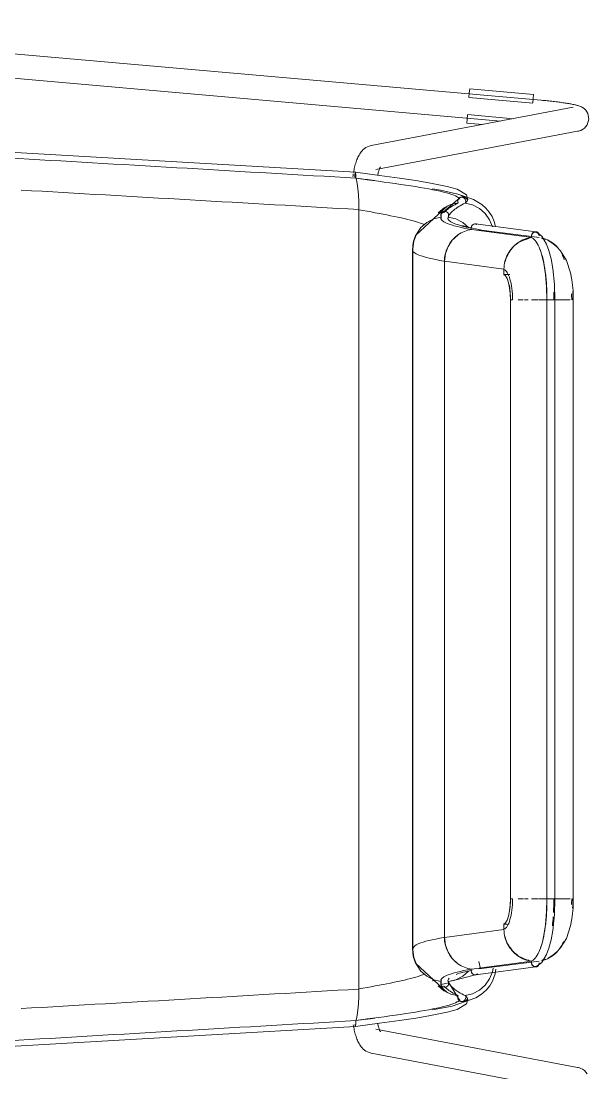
# Model space of a CAD drawing. Header units: millimetres. Extents: x 155927 to 326028, y -36033 to 97293.
# Drawn here: x 228621 to 228901, y 18168 to 18686 of the extents above; entities that cross this region are included whole.
import ezdxf

# ---------------------------------------------------------------- set-up
doc = ezdxf.new("R2010")
doc.units = ezdxf.units.MM
doc.header["$MEASUREMENT"] = 0
doc.layers.add('I-FURN', color=8, linetype='CONTINUOUS', lineweight=9)

msp = doc.modelspace()

# ---------------------------------------------------------------- linework, layer by layer
at = {"layer": 'I-FURN'}
for p, q in [((228876.87, 18646.9), (228433.55, 18685.85)), ((228432.5, 18673.9), (228857, 18636.6)), ((228841.49, 18648.37), (228841.67, 18650.43)), ((228841.67, 18650.43), (228841.85, 18652.48)), ((228841.85, 18652.48), (228873.26, 18649.72)), ((228873.26, 18649.72), (228873.08, 18647.67)), ((228841.48, 18648.25), (228872.89, 18645.49)), ((228873.08, 18647.67), (228872.9, 18645.61)), ((228877.03, 18646.89), (228876.87, 18646.9)), ((228877.78, 18646.82), (228877.03, 18646.89)), ((228878.53, 18646.75), (228877.78, 18646.82)), ((228879.28, 18646.68), (228878.53, 18646.75)), ((228880.02, 18646.6), (228879.28, 18646.68)), ((228880.76, 18646.53), (228880.02, 18646.6)), ((228881.5, 18646.45), (228880.76, 18646.53)), ((228882.22, 18646.37), (228881.5, 18646.45)), ((228882.94, 18646.29), (228882.22, 18646.37)), ((228883.65, 18646.21), (228882.94, 18646.29)), ((228884.35, 18646.12), (228883.65, 18646.21)), ((228885.04, 18646.04), (228884.35, 18646.12)), ((228885.71, 18645.95), (228885.04, 18646.04)), ((228886.37, 18645.86), (228885.71, 18645.95)), ((228887.02, 18645.77), (228886.37, 18645.86)), ((228887.66, 18645.68), (228887.02, 18645.77)), ((228888.28, 18645.59), (228887.66, 18645.68)), ((228888.88, 18645.5), (228888.28, 18645.59)), ((228889.47, 18645.41), (228888.88, 18645.5)), ((228890.03, 18645.32), (228889.47, 18645.41)), ((228890.59, 18645.22), (228890.03, 18645.32)), ((228891.12, 18645.13), (228890.59, 18645.22)), ((228891.63, 18645.04), (228891.12, 18645.13)), ((228892.13, 18644.94), (228891.63, 18645.04)), ((228892.61, 18644.85), (228892.13, 18644.94)), ((228893.07, 18644.75), (228892.61, 18644.85)), ((228893.51, 18644.65), (228893.07, 18644.75)), ((228893.94, 18644.55), (228893.51, 18644.65)), ((228894.35, 18644.45), (228893.94, 18644.55)), ((228894.75, 18644.34), (228894.35, 18644.45)), ((228895.15, 18644.22), (228894.75, 18644.34)), ((228895.54, 18644.1), (228895.15, 18644.22)), ((228895.95, 18643.96), (228895.54, 18644.1)), ((228896.38, 18643.79), (228895.95, 18643.96)), ((228896.85, 18643.57), (228896.38, 18643.79)), ((228897.41, 18643.27), (228896.85, 18643.57)), ((228892.72, 18643.42), (228793.43, 18624.61)), ((228840.55, 18637.61), (228840.73, 18639.67)), ((228863.34, 18637.81), (228840.74, 18639.8)), ((228898.11, 18642.79), (228897.41, 18643.27)), ((228899.02, 18641.93), (228898.11, 18642.79)), ((228900.06, 18640.28), (228899.02, 18641.93)), ((228900.55, 18637.52), (228900.06, 18640.28)), ((228840.37, 18635.57), (228840.55, 18637.61)), ((228840.37, 18635.57), (228848.26, 18634.87)), ((228899.71, 18634.77), (228898.39, 18633.19)), ((228899.71, 18634.77), (228900.55, 18637.52)), ((228785.58, 18611.42), (228453.67, 18630.71)), ((228795.66, 18612.82), (228894.95, 18631.63)), ((228895.37, 18631.72), (228894.95, 18631.63)), ((228895.89, 18631.86), (228895.37, 18631.72)), ((228896.51, 18632.07), (228895.89, 18631.86)), ((228897.31, 18632.45), (228896.51, 18632.07)), ((228898.39, 18633.19), (228897.31, 18632.45)), ((228790.07, 18623.07), (228789.47, 18622.56)), ((228790.76, 18623.55), (228790.07, 18623.07)), ((228791.55, 18623.99), (228790.76, 18623.55)), ((228792.44, 18624.35), (228791.55, 18623.99)), ((228793.43, 18624.61), (228792.44, 18624.35)), ((228786.37, 18617.68), (228786.15, 18617.1)), ((228786.6, 18618.25), (228786.37, 18617.68)), ((228786.85, 18618.81), (228786.6, 18618.25)), ((228787.13, 18619.36), (228786.85, 18618.81)), ((228787.42, 18619.9), (228787.13, 18619.36)), ((228787.74, 18620.44), (228787.42, 18619.9)), ((228788.1, 18620.97), (228787.74, 18620.44)), ((228788.5, 18621.51), (228788.1, 18620.97)), ((228788.95, 18622.03), (228788.5, 18621.51)), ((228789.47, 18622.56), (228788.95, 18622.03)), ((228784.93, 18612.69), (228784.8, 18612.01)), ((228785.08, 18613.36), (228784.93, 18612.69)), ((228785.23, 18614.01), (228785.08, 18613.36)), ((228785.39, 18614.65), (228785.23, 18614.01)), ((228785.56, 18615.28), (228785.39, 18614.65)), ((228785.75, 18615.9), (228785.56, 18615.28)), ((228785.94, 18616.51), (228785.75, 18615.9)), ((228786.15, 18617.1), (228785.94, 18616.51)), ((228797.32, 18612.7), (228797.21, 18612.37)), ((228797.43, 18613.01), (228797.32, 18612.7)), ((228797.53, 18613.28), (228797.43, 18613.01)), ((228797.63, 18613.51), (228797.53, 18613.28)), ((228797.71, 18613.7), (228797.63, 18613.51)), ((228797.79, 18613.85), (228797.71, 18613.7)), ((228797.83, 18613.94), (228797.79, 18613.85)), ((228797.88, 18614.01), (228797.83, 18613.94)), ((228797.89, 18614.04), (228797.88, 18614.01)), ((228784.45, 18609.89), (228784.35, 18609.17)), ((228784.56, 18610.61), (228784.45, 18609.89)), ((228784.8, 18612.01), (228784.67, 18611.31)), ((228785.38, 18610.05), (228785.37, 18609.56)), ((228785.37, 18609.56), (228785.38, 18610.05)), ((228785.37, 18609.56), (228785.37, 18609.06)), ((228785.37, 18609.06), (228785.37, 18609.56)), ((228785.4, 18610.5), (228785.38, 18610.05)), ((228785.38, 18610.05), (228785.4, 18610.5)), ((228785.44, 18610.88), (228785.4, 18610.5)), ((228785.4, 18610.5), (228785.43, 18610.88)), ((228785.43, 18610.88), (228785.48, 18611.17)), ((228785.48, 18611.17), (228785.44, 18610.88)), ((228785.48, 18611.17), (228785.53, 18611.36)), ((228785.53, 18611.35), (228785.48, 18611.17)), ((228785.53, 18611.36), (228785.58, 18611.42)), ((228785.58, 18611.41), (228785.53, 18611.35)), ((228785.58, 18611.42), (228785.64, 18611.35)), ((228785.58, 18611.41), (228797.44, 18609.86)), ((228785.64, 18611.34), (228785.58, 18611.41)), ((228785.64, 18611.35), (228785.69, 18611.15)), ((228785.69, 18611.15), (228785.64, 18611.34)), ((228785.73, 18610.85), (228785.69, 18611.15)), ((228785.69, 18611.15), (228785.73, 18610.86)), ((228785.73, 18610.86), (228785.76, 18610.47)), ((228785.76, 18610.47), (228785.73, 18610.85)), ((228785.78, 18610.01), (228785.76, 18610.47)), ((228785.76, 18610.47), (228785.79, 18610.01)), ((228785.77, 18608.55), (228785.79, 18609.02)), ((228785.79, 18609.02), (228785.77, 18608.55)), ((228785.77, 18608.55), (228786.17, 18607.65)), ((228786.17, 18607.65), (228785.77, 18608.55)), ((228785.79, 18609.52), (228785.78, 18610.01)), ((228785.79, 18610.01), (228785.79, 18609.52)), ((228785.79, 18609.02), (228785.79, 18609.52)), ((228785.79, 18609.52), (228785.79, 18609.02)), ((228786.17, 18607.65), (228786.54, 18605.91)), ((228786.54, 18605.9), (228786.17, 18607.65)), ((228796.69, 18610.27), (228796.59, 18609.78)), ((228796.79, 18610.74), (228796.69, 18610.27)), ((228796.89, 18611.19), (228796.79, 18610.74)), ((228797, 18611.61), (228796.89, 18611.19)), ((228797.11, 18612), (228797, 18611.61)), ((228797.21, 18612.37), (228797.11, 18612)), ((228797.44, 18609.86), (228807.37, 18608.51)), ((228807.37, 18608.51), (228815.39, 18607.32)), ((228815.39, 18607.32), (228821.7, 18606.29)), ((228786.54, 18605.9), (228786.85, 18603.44)), ((228786.85, 18603.41), (228786.54, 18605.9)), ((228786.85, 18603.41), (228787.09, 18600.35)), ((228787.09, 18600.3), (228786.85, 18603.41)), ((228821.7, 18606.29), (228830.72, 18604.49)), ((228827.56, 18602.57), (228823.5, 18603.31)), ((228836.08, 18600.68), (228827.56, 18602.57)), ((228830.72, 18604.49), (228835.72, 18603.08)), ((228835.72, 18603.08), (228840.36, 18600.31)), ((228787.09, 18600.31), (228787.24, 18596.83)), ((228787.24, 18596.77), (228787.09, 18600.3)), ((228837.11, 18598.98), (228827.69, 18590.86)), ((228836, 18597.33), (228836.09, 18597.82)), ((228836.09, 18597.82), (228836, 18597.33)), ((228836.03, 18596.83), (228836, 18597.33)), ((228836, 18597.33), (228836.03, 18596.83)), ((228843.71, 18598.01), (228836.08, 18600.68)), ((228836.09, 18597.82), (228836.3, 18598.27)), ((228836.3, 18598.27), (228836.09, 18597.82)), ((228836.3, 18598.27), (228836.62, 18598.65)), ((228836.62, 18598.65), (228836.3, 18598.27)), ((228837.02, 18598.94), (228836.62, 18598.65)), ((228836.62, 18598.65), (228837.02, 18598.93)), ((228836.84, 18598.83), (228837.05, 18598.95)), ((228837.02, 18598.93), (228837.48, 18599.12)), ((228837.48, 18599.12), (228837.02, 18598.94)), ((228837.48, 18599.12), (228837.97, 18599.18)), ((228837.97, 18599.18), (228837.48, 18599.12)), ((228837.97, 18599.18), (228838.45, 18599.1)), ((228838.45, 18599.11), (228837.97, 18599.18)), ((228838.9, 18598.91), (228838.45, 18599.11)), ((228838.45, 18599.1), (228838.9, 18598.91)), ((228838.9, 18598.91), (228839.3, 18598.61)), ((228839.3, 18598.61), (228838.9, 18598.91)), ((228839.3, 18598.61), (228839.6, 18598.22)), ((228839.61, 18598.22), (228839.3, 18598.61)), ((228839.6, 18598.22), (228839.8, 18597.76)), ((228839.8, 18597.77), (228839.61, 18598.22)), ((228839.88, 18597.27), (228839.8, 18597.77)), ((228839.8, 18597.76), (228839.87, 18597.27)), ((228839.87, 18597.27), (228839.83, 18596.77)), ((228839.83, 18596.77), (228839.88, 18597.27)), ((228840.36, 18600.31), (228840.89, 18598.12)), ((228840.89, 18598.12), (228840.59, 18597.21)), ((228847.82, 18595.51), (228843.71, 18598.01)), ((228787.24, 18596.77), (228787.3, 18593.08)), ((228787.3, 18593), (228787.24, 18596.77)), ((228787.3, 18209.6), (228787.3, 18593)), ((228787.3, 18593), (228787.3, 18209.6)), ((228830.92, 18594.87), (228815.22, 18580.27)), ((228829.24, 18593.93), (228826.41, 18591.53)), ((228826.41, 18591.53), (228829.25, 18593.92)), ((228828.19, 18591.63), (228828.59, 18591.93)), ((228828.59, 18591.93), (228828.19, 18591.64)), ((228828.59, 18591.93), (228829.06, 18592.12)), ((228829.06, 18592.12), (228828.59, 18591.93)), ((228829.55, 18592.19), (228829.06, 18592.12)), ((228829.06, 18592.12), (228829.55, 18592.18)), ((228832.57, 18595.57), (228829.24, 18593.93)), ((228829.25, 18593.92), (228832.57, 18595.56)), ((228830.04, 18592.12), (228829.55, 18592.19)), ((228829.55, 18592.18), (228830.04, 18592.12)), ((228830.04, 18592.12), (228830.5, 18591.93)), ((228830.5, 18591.93), (228830.04, 18592.12)), ((228830.5, 18591.93), (228830.9, 18591.63)), ((228830.9, 18591.64), (228830.5, 18591.93)), ((228832.57, 18595.56), (228836.18, 18596.35)), ((228836.18, 18596.35), (228832.57, 18595.57)), ((228836.18, 18596.35), (228836.03, 18596.83)), ((228836.03, 18596.83), (228836.18, 18596.35)), ((228839.83, 18596.77), (228839.67, 18596.3)), ((228839.67, 18596.3), (228839.83, 18596.77)), ((228843.3, 18595.4), (228839.67, 18596.3)), ((228846.62, 18593.66), (228843.3, 18595.4)), ((228849.45, 18591.18), (228846.62, 18593.66)), ((228849.79, 18593.77), (228847.82, 18595.51)), ((228851.47, 18591.79), (228849.79, 18593.77)), ((228852.85, 18589.6), (228851.47, 18591.79)), ((228820.68, 18586.7), (228817.81, 18584.19)), ((228817.82, 18584.19), (228820.69, 18586.69)), ((228824.08, 18588.45), (228820.68, 18586.7)), ((228820.69, 18586.69), (228824.08, 18588.45)), ((228827.79, 18589.34), (228824.08, 18588.45)), ((228827.59, 18590.31), (228827.68, 18590.8)), ((228827.67, 18590.8), (228827.59, 18590.31)), ((228827.63, 18589.81), (228827.59, 18590.31)), ((228827.59, 18590.31), (228827.63, 18589.82)), ((228827.63, 18589.82), (228827.79, 18589.34)), ((228827.8, 18589.34), (228827.63, 18589.81)), ((228827.88, 18591.26), (228827.67, 18590.8)), ((228827.68, 18590.8), (228827.88, 18591.25)), ((228827.82, 18591.16), (228827.78, 18588.28)), ((228828.19, 18591.64), (228827.88, 18591.26)), ((228827.88, 18591.25), (228828.19, 18591.63)), ((228831.22, 18591.26), (228830.9, 18591.64)), ((228830.9, 18591.63), (228831.21, 18591.25)), ((228831.21, 18591.25), (228831.42, 18590.8)), ((228831.42, 18590.8), (228831.22, 18591.26)), ((228831.3, 18589.34), (228831.46, 18589.82)), ((228831.46, 18589.81), (228831.3, 18589.34)), ((228835.01, 18588.45), (228831.3, 18589.34)), ((228831.58, 18590.02), (228831.4, 18589.59)), ((228831.42, 18590.8), (228831.5, 18590.31)), ((228831.5, 18590.31), (228831.42, 18590.8)), ((228831.5, 18590.31), (228831.46, 18589.81)), ((228831.46, 18589.82), (228831.5, 18590.31)), ((228838.41, 18586.7), (228835.01, 18588.45)), ((228841.28, 18584.19), (228838.41, 18586.7)), ((228851.62, 18588.09), (228849.45, 18591.18)), ((228853.02, 18584.58), (228851.62, 18588.09)), ((228853.87, 18587.23), (228852.85, 18589.6)), ((228854.53, 18584.72), (228853.87, 18587.23)), ((228817.81, 18584.19), (228815.64, 18581.05)), ((228815.65, 18581.05), (228817.82, 18584.19)), ((228838.38, 18585.19), (228840.81, 18584.44)), ((228840.81, 18584.44), (228847.11, 18583.06)), ((228842.66, 18584.66), (228842.58, 18584.17)), ((228842.58, 18584.17), (228842.62, 18583.67)), ((228842.86, 18585.11), (228842.66, 18584.66)), ((228842.78, 18583.2), (228872.48, 18579.36)), ((228843.16, 18585.5), (228842.86, 18585.11)), ((228843.54, 18585.79), (228843.16, 18585.5)), ((228843.98, 18585.98), (228843.54, 18585.79)), ((228844.45, 18586.05), (228843.98, 18585.98)), ((228844.92, 18585.98), (228844.45, 18586.05)), ((228844.68, 18586.03), (228874.46, 18582.18)), ((228845.36, 18585.79), (228844.92, 18585.98)), ((228846.32, 18583.18), (228876.02, 18579.34)), ((228874.96, 18581.82), (228877.34, 18579.93)), ((228814.09, 18576.9), (228813.65, 18573.15)), ((228813.8, 18573.69), (228814.28, 18577.48)), ((228814.27, 18577.48), (228813.8, 18573.69)), ((228815.82, 18581.37), (228814.09, 18576.9)), ((228815.64, 18581.05), (228814.27, 18577.48)), ((228814.28, 18577.48), (228815.65, 18581.05)), ((228815.22, 18580.27), (228814.52, 18578.34)), ((228833.27, 18578.09), (228831.19, 18574.97)), ((228836.01, 18580.57), (228833.27, 18578.09)), ((228870.05, 18580.11), (228874.83, 18579.49)), ((228877.34, 18579.93), (228879.64, 18576.1)), ((228880.45, 18577.8), (228882.72, 18576.47)), ((228882.72, 18576.47), (228884.79, 18574.8)), ((228813.65, 18573.16), (228813.65, 18268.36)), ((228813.8, 18228.91), (228813.8, 18573.69)), ((228813.8, 18573.69), (228813.8, 18228.91)), ((228829.88, 18571.43), (228829.4, 18567.66)), ((228831.19, 18574.97), (228829.88, 18571.43)), ((228876.69, 18572.88), (228876.5, 18573.4)), ((228877.57, 18570.06), (228876.69, 18572.88)), ((228879.64, 18576.1), (228880.84, 18572.93)), ((228880.84, 18572.93), (228881.92, 18568.89)), ((228884.79, 18574.8), (228886.62, 18572.82)), ((228886.62, 18572.82), (228889.49, 18568.1)), ((228829.4, 18567.66), (228858.68, 18563.8)), ((228829.4, 18234.94), (228829.4, 18567.66)), ((228829.4, 18567.66), (228829.4, 18234.94)), ((228878.37, 18566.56), (228877.57, 18570.06)), ((228879.2, 18561.12), (228878.37, 18566.56)), ((228881.92, 18568.89), (228882.78, 18564.17)), ((228889.49, 18568.1), (228891.52, 18561.95)), ((228858.68, 18563.8), (228858.61, 18561.08)), ((228861.62, 18561.08), (228858.61, 18561.08)), ((228858.61, 18561.08), (228859.47, 18560.44)), ((228879.68, 18555.14), (228879.2, 18561.12)), ((228882.78, 18564.17), (228883.58, 18556.29)), ((228891.52, 18561.95), (228892.17, 18558.45)), ((228859.47, 18560.44), (228860.26, 18559.09)), ((228860.26, 18559.09), (228860.93, 18557.11)), ((228860.93, 18557.11), (228861.44, 18554.61)), ((228883.58, 18556.29), (228883.73, 18548.73)), ((228892.17, 18558.45), (228892.69, 18553.24)), ((228861.44, 18554.61), (228861.76, 18551.76)), ((228861.76, 18551.76), (228861.87, 18548.73)), ((228879.77, 18548.73), (228879.68, 18555.14)), ((228892.69, 18553.24), (228892.77, 18548.73)), ((228861.87, 18548.73), (228861.87, 18253.87)), ((228861.93, 18253.87), (228861.93, 18548.73)), ((228865.78, 18548.73), (228868.24, 18548.73)), ((228868.76, 18548.73), (228870.6, 18548.73)), ((228872.23, 18548.73), (228875.79, 18548.73)), ((228875.98, 18548.73), (228879.8, 18548.73)), ((228879.8, 18548.73), (228875.99, 18548.73)), ((228879.77, 18548.73), (228879.77, 18253.87)), ((228879.77, 18548.73), (228883.73, 18548.73)), ((228879.88, 18548.73), (228879.77, 18548.73)), ((228880.1, 18548.73), (228879.88, 18548.73)), ((228880.43, 18548.73), (228880.1, 18548.73)), ((228880.85, 18548.73), (228880.43, 18548.73)), ((228881.33, 18548.73), (228880.85, 18548.73)), ((228881.82, 18548.73), (228881.33, 18548.73)), ((228882.32, 18548.73), (228881.82, 18548.73)), ((228882.77, 18548.73), (228882.32, 18548.73)), ((228883.16, 18548.73), (228882.77, 18548.73)), ((228883.46, 18548.73), (228883.16, 18548.73)), ((228883.66, 18548.73), (228883.46, 18548.73)), ((228886.51, 18548.73), (228883.49, 18548.73)), ((228883.49, 18548.73), (228886.5, 18548.73)), ((228883.73, 18548.73), (228883.66, 18548.73)), ((228883.73, 18253.87), (228883.73, 18548.73)), ((228886.67, 18548.73), (228889.25, 18548.73)), ((228889.52, 18548.73), (228891.28, 18548.73)), ((228892.47, 18548.73), (228892.75, 18548.73)), ((228892.77, 18548.73), (228892.6, 18548.73)), ((228892.77, 18253.87), (228892.77, 18548.73)), ((228813.65, 18268.36), (228813.65, 18229.45)), ((228861.76, 18250.84), (228861.44, 18247.99)), ((228861.87, 18253.87), (228861.76, 18250.84)), ((228867.04, 18253.87), (228865.78, 18253.87)), ((228867.03, 18253.87), (228868.28, 18253.87)), ((228870.6, 18253.87), (228868.76, 18253.87)), ((228875.79, 18253.87), (228872.23, 18253.87)), ((228879.8, 18253.87), (228875.98, 18253.87)), ((228875.99, 18253.87), (228879.8, 18253.87)), ((228879.69, 18247.65), (228879.77, 18253.87)), ((228883.73, 18253.87), (228879.88, 18253.87)), ((228879.88, 18253.87), (228880.1, 18253.87)), ((228880.1, 18253.87), (228880.43, 18253.87)), ((228880.43, 18253.87), (228880.85, 18253.87)), ((228880.85, 18253.87), (228881.33, 18253.87)), ((228881.33, 18253.87), (228881.82, 18253.87)), ((228881.82, 18253.87), (228882.32, 18253.87)), ((228882.32, 18253.87), (228882.77, 18253.87)), ((228882.77, 18253.87), (228883.16, 18253.87)), ((228883.16, 18253.87), (228883.46, 18253.87)), ((228883.46, 18253.87), (228883.66, 18253.87)), ((228883.49, 18253.87), (228886.51, 18253.87)), ((228886.5, 18253.87), (228883.49, 18253.87)), ((228883.58, 18246.31), (228883.73, 18253.87)), ((228883.66, 18253.87), (228883.73, 18253.87)), ((228889.25, 18253.87), (228886.67, 18253.87)), ((228891.28, 18253.87), (228889.52, 18253.87)), ((228892.75, 18253.87), (228892.47, 18253.87)), ((228892.6, 18253.87), (228892.77, 18253.87)), ((228892.69, 18249.36), (228892.77, 18253.87)), ((228860.93, 18245.49), (228860.26, 18243.51)), ((228861.44, 18247.99), (228860.93, 18245.49)), ((228879.16, 18241.09), (228879.69, 18247.65)), ((228882.78, 18238.43), (228883.58, 18246.31)), ((228892.17, 18244.15), (228892.69, 18249.36)), ((228859.47, 18242.16), (228858.61, 18241.52)), ((228858.61, 18241.52), (228860.27, 18241.52)), ((228858.61, 18241.52), (228858.68, 18238.8)), ((228860.26, 18243.51), (228859.47, 18242.16)), ((228878.57, 18237.07), (228879.16, 18241.09)), ((228889.49, 18234.5), (228891.52, 18240.65)), ((228891.52, 18240.65), (228892.17, 18244.15)), ((228858.68, 18238.8), (228829.4, 18234.94)), ((228829.4, 18234.94), (228829.88, 18231.17)), ((228877.6, 18232.64), (228878.57, 18237.07)), ((228881.92, 18233.71), (228882.78, 18238.43)), ((228829.88, 18231.17), (228831.19, 18227.63)), ((228876.5, 18229.21), (228877.6, 18232.64)), ((228879.64, 18226.5), (228880.84, 18229.67)), ((228880.84, 18229.67), (228881.92, 18233.71)), ((228884.79, 18227.81), (228886.62, 18229.78)), ((228886.62, 18229.78), (228889.49, 18234.5)), ((228814.09, 18225.7), (228813.65, 18229.45)), ((228814.28, 18225.12), (228813.8, 18228.91)), ((228813.8, 18228.91), (228814.27, 18225.12)), ((228815.82, 18221.23), (228814.09, 18225.7)), ((228814.27, 18225.12), (228815.64, 18221.55)), ((228815.65, 18221.55), (228814.28, 18225.12)), ((228831.19, 18227.63), (228833.27, 18224.52)), ((228833.27, 18224.52), (228836.01, 18222.03)), ((228877.34, 18222.67), (228879.64, 18226.5)), ((228880.45, 18224.81), (228882.72, 18226.14)), ((228882.72, 18226.14), (228884.79, 18227.81)), ((228815.22, 18222.33), (228814.52, 18224.26)), ((228830.92, 18207.73), (228815.22, 18222.33)), ((228815.64, 18221.55), (228817.81, 18218.41)), ((228817.82, 18218.42), (228815.65, 18221.55)), ((228842.78, 18219.4), (228872.48, 18223.24)), ((228874.46, 18220.42), (228844.68, 18216.57)), ((228876.02, 18223.26), (228846.32, 18219.42)), ((228847.11, 18219.54), (228846.42, 18223.03)), ((228853.39, 18219.77), (228853.01, 18218.03)), ((228853.02, 18218.02), (228853.39, 18219.76)), ((228854.36, 18217.03), (228854.65, 18219.3)), ((228870.05, 18222.49), (228872.49, 18222.81)), ((228874.96, 18220.78), (228877.34, 18222.67)), ((228817.81, 18218.41), (228820.68, 18215.9)), ((228820.69, 18215.91), (228817.82, 18218.42)), ((228820.68, 18215.9), (228824.08, 18214.15)), ((228824.08, 18214.16), (228820.69, 18215.91)), ((228824.08, 18214.15), (228827.79, 18213.26)), ((228827.82, 18211.44), (228827.78, 18214.32)), ((228831.3, 18213.26), (228835.01, 18214.15)), ((228844.76, 18216.58), (228833.15, 18213.61)), ((228835.01, 18214.15), (228838.41, 18215.9)), ((228838.41, 18215.9), (228841.28, 18218.41)), ((228842.62, 18218.93), (228842.58, 18218.43)), ((228842.58, 18218.43), (228842.66, 18217.94)), ((228842.66, 18217.94), (228842.86, 18217.49)), ((228842.86, 18217.49), (228843.16, 18217.1)), ((228843.16, 18217.1), (228843.54, 18216.81)), ((228843.54, 18216.81), (228843.98, 18216.62)), ((228843.98, 18216.62), (228844.45, 18216.55)), ((228844.45, 18216.55), (228844.92, 18216.62)), ((228844.92, 18216.62), (228845.36, 18216.81)), ((228845.36, 18216.81), (228845.75, 18217.1)), ((228849.45, 18211.42), (228851.62, 18214.51)), ((228851.62, 18214.51), (228853.02, 18218.02)), ((228853.06, 18213.43), (228854.36, 18217.03)), ((228787.24, 18205.83), (228787.3, 18209.6)), ((228787.3, 18209.52), (228787.24, 18205.83)), ((228829.2, 18208.71), (228826.41, 18211.08)), ((228826.41, 18211.07), (228829.24, 18208.67)), ((228827.59, 18212.29), (228827.63, 18212.79)), ((228827.63, 18212.79), (228827.59, 18212.29)), ((228827.68, 18211.8), (228827.59, 18212.29)), ((228827.59, 18212.29), (228827.67, 18211.8)), ((228827.63, 18212.79), (228827.8, 18213.26)), ((228827.79, 18213.26), (228827.63, 18212.79)), ((228827.67, 18211.8), (228827.88, 18211.35)), ((228827.88, 18211.35), (228827.68, 18211.8)), ((228827.69, 18211.74), (228831.58, 18212.58)), ((228828.19, 18210.97), (228827.88, 18211.35)), ((228827.88, 18211.35), (228828.19, 18210.96)), ((228828.59, 18210.67), (228828.19, 18210.97)), ((228828.19, 18210.96), (228828.59, 18210.67)), ((228829.06, 18210.49), (228828.59, 18210.67)), ((228828.59, 18210.67), (228829.06, 18210.48)), ((228829.55, 18210.42), (228829.06, 18210.49)), ((228829.06, 18210.48), (228829.55, 18210.41)), ((228830.04, 18210.49), (228829.55, 18210.42)), ((228829.55, 18210.41), (228830.04, 18210.48)), ((228830.5, 18210.67), (228830.04, 18210.49)), ((228830.04, 18210.48), (228830.5, 18210.67)), ((228830.9, 18210.97), (228830.5, 18210.67)), ((228830.5, 18210.67), (228830.9, 18210.96)), ((228831.21, 18211.35), (228830.9, 18210.97)), ((228830.9, 18210.96), (228831.22, 18211.35)), ((228831.42, 18211.8), (228831.21, 18211.35)), ((228831.22, 18211.35), (228831.42, 18211.8)), ((228833.15, 18213.61), (228831.28, 18213.29)), ((228831.3, 18213.26), (228831.46, 18212.79)), ((228831.46, 18212.79), (228831.3, 18213.26)), ((228837.11, 18203.62), (228831.4, 18213.01)), ((228831.5, 18212.29), (228831.42, 18211.8)), ((228831.42, 18211.8), (228831.5, 18212.29)), ((228831.46, 18212.79), (228831.5, 18212.29)), ((228831.5, 18212.29), (228831.46, 18212.79)), ((228843.3, 18207.2), (228846.62, 18208.94)), ((228846.62, 18208.94), (228849.45, 18211.42)), ((228847.7, 18207), (228849.94, 18208.99)), ((228849.94, 18208.99), (228851.72, 18211.16)), ((228851.72, 18211.16), (228853.06, 18213.43)), ((228787.09, 18202.3), (228787.24, 18205.83)), ((228787.24, 18205.77), (228787.09, 18202.3)), ((228829.24, 18208.67), (228832.57, 18207.03)), ((228832.57, 18207.04), (228829.25, 18208.68)), ((228836.18, 18206.25), (228832.57, 18207.04)), ((228832.57, 18207.03), (228836.18, 18206.25)), ((228833.16, 18201.2), (228844.87, 18205.18)), ((228836, 18205.27), (228836.03, 18205.77)), ((228836.03, 18205.77), (228836, 18205.27)), ((228836.09, 18204.78), (228836, 18205.27)), ((228836, 18205.27), (228836.09, 18204.78)), ((228836.03, 18205.77), (228836.18, 18206.25)), ((228836.18, 18206.25), (228836.03, 18205.77)), ((228836.3, 18204.33), (228836.09, 18204.78)), ((228836.09, 18204.78), (228836.3, 18204.33)), ((228836.62, 18203.96), (228836.3, 18204.33)), ((228836.3, 18204.33), (228836.62, 18203.95)), ((228837.02, 18203.67), (228836.62, 18203.96)), ((228836.62, 18203.95), (228837.02, 18203.66)), ((228837.48, 18203.49), (228837.02, 18203.67)), ((228837.02, 18203.66), (228837.48, 18203.48)), ((228838.9, 18203.69), (228838.45, 18203.5)), ((228838.45, 18203.5), (228838.9, 18203.69)), ((228839.3, 18203.99), (228838.9, 18203.69)), ((228838.9, 18203.69), (228839.3, 18203.99)), ((228839.6, 18204.38), (228839.3, 18203.99)), ((228839.3, 18203.99), (228839.61, 18204.38)), ((228839.8, 18204.84), (228839.6, 18204.38)), ((228839.61, 18204.38), (228839.8, 18204.84)), ((228839.67, 18206.3), (228843.3, 18207.2)), ((228839.67, 18206.3), (228839.83, 18205.83)), ((228839.83, 18205.83), (228839.67, 18206.3)), ((228839.87, 18205.33), (228839.8, 18204.84)), ((228839.8, 18204.84), (228839.88, 18205.33)), ((228840.36, 18202.29), (228840.89, 18204.48)), ((228840.89, 18204.48), (228840.59, 18205.39)), ((228844.87, 18205.18), (228847.7, 18207)), ((228786.54, 18196.7), (228786.85, 18199.2)), ((228786.85, 18199.16), (228786.54, 18196.7)), ((228786.85, 18199.2), (228787.09, 18202.3)), ((228787.09, 18202.25), (228786.85, 18199.19)), ((228823.5, 18199.29), (228833.16, 18201.2)), ((228830.72, 18198.11), (228835.72, 18199.52)), ((228835.72, 18199.52), (228840.36, 18202.29)), ((228837.97, 18203.43), (228837.48, 18203.49)), ((228837.48, 18203.48), (228837.97, 18203.42)), ((228838.45, 18203.5), (228837.97, 18203.43)), ((228837.97, 18203.42), (228838.45, 18203.5)), ((228786.17, 18194.95), (228785.77, 18194.05)), ((228785.77, 18194.05), (228786.17, 18194.95)), ((228785.79, 18193.58), (228785.77, 18194.05)), ((228785.77, 18194.05), (228785.79, 18193.58)), ((228785.79, 18193.08), (228785.79, 18193.58)), ((228785.79, 18193.58), (228785.79, 18193.08)), ((228786.17, 18194.95), (228786.54, 18196.7)), ((228786.54, 18196.69), (228786.17, 18194.95)), ((228797.44, 18192.74), (228807.37, 18194.1)), ((228807.37, 18194.1), (228815.39, 18195.28)), ((228815.39, 18195.28), (228821.7, 18196.31)), ((228821.7, 18196.31), (228830.72, 18198.11)), ((228785.58, 18191.18), (228453.67, 18171.9)), ((228784.67, 18191.29), (228784.56, 18191.99)), ((228784.8, 18190.6), (228784.67, 18191.29)), ((228784.93, 18189.91), (228784.8, 18190.6)), ((228785.08, 18189.25), (228784.93, 18189.91)), ((228785.23, 18188.59), (228785.08, 18189.25)), ((228785.39, 18187.95), (228785.23, 18188.59)), ((228785.4, 18192.1), (228785.44, 18191.72)), ((228785.43, 18191.72), (228785.4, 18192.1)), ((228785.48, 18191.43), (228785.43, 18191.72)), ((228785.44, 18191.72), (228785.48, 18191.43)), ((228785.53, 18191.25), (228785.58, 18191.19)), ((228785.58, 18191.18), (228785.53, 18191.24)), ((228785.58, 18191.19), (228797.44, 18192.74)), ((228785.69, 18191.45), (228785.73, 18191.75)), ((228785.73, 18191.75), (228785.69, 18191.45)), ((228785.73, 18191.75), (228785.76, 18192.14)), ((228785.76, 18192.13), (228785.73, 18191.75)), ((228785.76, 18192.14), (228785.78, 18192.59)), ((228785.79, 18192.59), (228785.76, 18192.13)), ((228785.78, 18192.59), (228785.79, 18193.08)), ((228785.79, 18193.08), (228785.79, 18192.59)), ((228894.95, 18170.97), (228795.66, 18189.78)), ((228796.69, 18192.33), (228796.59, 18192.82)), ((228796.79, 18191.86), (228796.69, 18192.33)), ((228796.89, 18191.42), (228796.79, 18191.86)), ((228797, 18190.99), (228796.89, 18191.42)), ((228797.11, 18190.6), (228797, 18190.99)), ((228797.21, 18190.23), (228797.11, 18190.6)), ((228797.32, 18189.9), (228797.21, 18190.23)), ((228797.43, 18189.6), (228797.32, 18189.9)), ((228797.53, 18189.33), (228797.43, 18189.6)), ((228797.63, 18189.09), (228797.53, 18189.33)), ((228797.71, 18188.9), (228797.63, 18189.09)), ((228797.79, 18188.75), (228797.71, 18188.9)), ((228797.83, 18188.66), (228797.79, 18188.75)), ((228797.88, 18188.59), (228797.83, 18188.66)), ((228797.89, 18188.56), (228797.88, 18188.59)), ((228785.56, 18187.32), (228785.39, 18187.95)), ((228785.75, 18186.7), (228785.56, 18187.32)), ((228785.94, 18186.1), (228785.75, 18186.7)), ((228786.15, 18185.5), (228785.94, 18186.1)), ((228786.37, 18184.92), (228786.15, 18185.5)), ((228786.6, 18184.35), (228786.37, 18184.92)), ((228786.85, 18183.79), (228786.6, 18184.35)), ((228787.13, 18183.24), (228786.85, 18183.79)), ((228787.42, 18182.71), (228787.13, 18183.24)), ((228787.74, 18182.17), (228787.42, 18182.71)), ((228788.1, 18181.63), (228787.74, 18182.17)), ((228788.5, 18181.1), (228788.1, 18181.63)), ((228788.95, 18180.57), (228788.5, 18181.1)), ((228789.47, 18180.04), (228788.95, 18180.57)), ((228790.07, 18179.54), (228789.47, 18180.04)), ((228790.76, 18179.05), (228790.07, 18179.54)), ((228791.55, 18178.61), (228790.76, 18179.05)), ((228792.44, 18178.25), (228791.55, 18178.61)), ((228793.43, 18177.99), (228792.44, 18178.25)), ((228793.43, 18177.99), (228892.72, 18159.18)), ((228895.37, 18170.88), (228894.95, 18170.97)), ((228895.89, 18170.75), (228895.37, 18170.88)), ((228896.51, 18170.53), (228895.89, 18170.75)), ((228897.31, 18170.16), (228896.51, 18170.53)), ((228898.39, 18169.41), (228897.31, 18170.16)), ((228899.71, 18167.83), (228898.39, 18169.41))]:
    msp.add_line(p, q, dxfattribs=at)
for centre, major_axis, ratio, start_param, end_param in [((228844.47, 18567.53), (0, 15.78), 0.955139, 0.354206, 0.595753), ((228844.47, 18567.53), (0, 15.78), 0.955139, 0.112537, 0.354036), ((228844.45, 18584.08), (0, 1.96), 0.955139, 5.775592, 8.064923), ((228844.47, 18567.53), (0, 15.78), 0.955139, 0.595876, 1.562553), ((228888.49, 18548.73), (0, 12.4), 0.287441, 4.712389, 4.950404), ((228877.02, 18548.73), (-15.75, 0), 0.000004, 5.8107, 5.99294), ((228877.02, 18253.87), (-15.75, 0), 0.000004, 0.290246, 0.472486), ((228888.49, 18253.87), (0, 12.4), 0.287441, 4.492176, 4.712389), ((228844.47, 18235.07), (0, 15.78), 0.955139, 1.579038, 2.545717), ((228844.47, 18235.07), (0, 15.78), 0.955139, 2.545839, 2.787386), ((228844.47, 18235.07), (0, 15.78), 0.955139, 2.787556, 3.029056), ((228844.45, 18218.52), (0, 1.96), 0.955139, 1.359855, 3.903556)]:
    msp.add_ellipse(centre, major_axis=major_axis, ratio=ratio, start_param=start_param, end_param=end_param, dxfattribs=at)
for points in [[(228453.77, 18627.87), (228509.18, 18624.65), (228619.94, 18618.21), (228730.53, 18611.77), (228785.77, 18608.55)], [(228794.94, 18607.37), (228791.91, 18607.76), (228788.84, 18608.15), (228785.78, 18608.54)], [(228621.06, 18602.67), (228676.52, 18599.47), (228731.94, 18596.27), (228787.3, 18593.08)], [(228842.78, 18583.2), (228837.27, 18584.23), (228829.21, 18586.27), (228827.24, 18588.32), (228827.8, 18589.34)], [(228872.48, 18579.36), (228871.24, 18579.21), (228868.86, 18578.63), (228865.52, 18576.87), (228862.68, 18574.34), (228860.49, 18571.19), (228859.08, 18567.59), (228858.72, 18565.09), (228858.68, 18563.8)], [(228867.06, 18577.43), (228868.29, 18578.1), (228869.62, 18578.49), (228870.97, 18578.81)], [(228872.32, 18579.63), (228872.31, 18579.71), (228872.29, 18579.87), (228872.29, 18580.04), (228872.3, 18580.12)], [(228872.47, 18579.16), (228873.2, 18578.8), (228874.6, 18577.49), (228876.5, 18573.8), (228878.03, 18568.72), (228879.14, 18562.58), (228879.77, 18555.72), (228879.84, 18551.07), (228879.8, 18548.73)], [(228877.43, 18578.87), (228878.09, 18578.72), (228878.73, 18578.52), (228879.37, 18578.28)], [(228813.8, 18573.69), (228813.7, 18573.51), (228813.65, 18573.33), (228813.65, 18573.16)], [(228888.32, 18568.33), (228888.07, 18569.29), (228887.72, 18570.22), (228887.29, 18571.11)], [(228858.69, 18563.55), (228859.8, 18563.29), (228861.97, 18559.91), (228862.94, 18552.52), (228862.99, 18548.73)], [(228861.92, 18549.57), (228861.86, 18552.35), (228861.59, 18555.49), (228860.98, 18557.11)], [(228883.19, 18552.47), (228883.22, 18551.23), (228883.22, 18549.98), (228883.2, 18548.73)], [(228892.54, 18552.75), (228892.63, 18551.45), (228892.68, 18550.1), (228892.68, 18548.73)], [(228862.99, 18253.87), (228862.96, 18251.98), (228862.7, 18248.24), (228861.74, 18243.45), (228860.35, 18240.12), (228859.25, 18239.18), (228858.69, 18239.05)], [(228860.98, 18245.5), (228861.52, 18247.55), (228861.81, 18250.27), (228861.9, 18253.04)], [(228883.2, 18253.87), (228883.24, 18251.66), (228883.2, 18249.45), (228883.09, 18247.27)], [(228892.68, 18253.87), (228892.68, 18252.3), (228892.61, 18250.79), (228892.47, 18249.36)], [(228882.95, 18245.07), (228882.84, 18243.59), (228882.7, 18242.14), (228882.52, 18240.72)], [(228858.68, 18238.8), (228858.72, 18237.51), (228859.08, 18235.01), (228860.49, 18231.41), (228862.68, 18228.26), (228865.52, 18225.73), (228868.86, 18223.97), (228871.24, 18223.39), (228872.48, 18223.24)], [(228813.65, 18229.45), (228813.65, 18229.27), (228813.7, 18229.09), (228813.8, 18228.91)], [(228870.96, 18223.7), (228869.61, 18224.01), (228868.28, 18224.49), (228867.05, 18225.16)], [(228876.44, 18229.03), (228875.87, 18227.57), (228874.6, 18225.11), (228873.2, 18223.8), (228872.47, 18223.44)], [(228879.36, 18224.33), (228878.7, 18224.07), (228878.03, 18223.91), (228877.34, 18223.76)], [(228842.78, 18219.4), (228837.27, 18218.37), (228829.21, 18216.33), (228827.24, 18214.28), (228827.8, 18213.26)], [(228831.72, 18214.89), (228831.15, 18214.35), (228831.01, 18213.8), (228831.3, 18213.26)], [(228842.99, 18218.77), (228839.86, 18218.11), (228836.95, 18217.45), (228835.22, 18216.79)], [(228787.3, 18209.52), (228731.94, 18206.33), (228676.52, 18203.13), (228621.06, 18199.94)], [(228824.73, 18213.82), (228824.27, 18213.76), (228823.8, 18213.71), (228823.33, 18213.65)], [(228453.77, 18174.73), (228509.18, 18177.95), (228619.94, 18184.39), (228730.53, 18190.83), (228785.77, 18194.05)], [(228795.14, 18195.25), (228792.04, 18194.86), (228788.91, 18194.46), (228785.78, 18194.07)]]:
    msp.add_open_spline(points, degree=3, dxfattribs=at)
for points, knots in [([(228837.06, 18598.18), (228836.87, 18598.59), (228835.27, 18600.01), (228826.97, 18602.45), (228808.53, 18605.5), (228793.32, 18607.53), (228785.77, 18608.55)], [0.1500588, 0.1500588, 0.1500588, 0.1500588, 0.25, 0.5, 0.75, 1, 1, 1, 1]), ([(228839.67, 18596.3), (228841.22, 18597.33), (228840.99, 18598.61), (228837.97, 18599.89), (228837.25, 18600.15)], [0, 0, 0, 0, 0.25, 0.3133981, 0.3133981, 0.3133981, 0.3133981]), ([(228787.3, 18593), (228792.69, 18592.03), (228803.47, 18590.08), (228814.18, 18587.65), (228818.42, 18586.19), (228819.57, 18585.7)], [0, 0, 0, 0, 0.25, 0.5, 0.625, 0.625, 0.625, 0.625]), ([(228829.05, 18591.47), (228829.45, 18591.93), (228831.12, 18593.56), (228833.77, 18595.19), (228836.18, 18596.35)], [0.303693, 0.303693, 0.303693, 0.303693, 0.5, 1, 1, 1, 1]), ([(228831.58, 18590.02), (228832.05, 18590.96), (228833.84, 18593.05), (228837.27, 18595.14), (228839.67, 18596.3)], [0.0974621, 0.0974621, 0.0974621, 0.0974621, 0.5, 1, 1, 1, 1]), ([(228842.68, 18583.9), (228838.97, 18584.69), (228832.48, 18586.5), (228830.75, 18588.32), (228831.3, 18589.34)], [0.1122148, 0.1122148, 0.1122148, 0.1122148, 0.5, 1, 1, 1, 1]), ([(228876.06, 18580.21), (228876.07, 18580.36), (228876.05, 18580.58), (228875.98, 18580.87), (228875.88, 18581.14), (228875.7, 18581.46), (228875.41, 18581.77), (228875.05, 18582.01), (228874.7, 18582.14), (228874.39, 18582.19), (228874.12, 18582.2), (228873.85, 18582.16), (228873.6, 18582.09), (228873.35, 18581.98), (228873.04, 18581.78), (228872.72, 18581.46), (228872.48, 18581.06), (228872.36, 18580.71), (228872.29, 18580.34), (228872.3, 18579.89), (228872.4, 18579.54), (228872.48, 18579.36)], [0.1111111, 0.1111111, 0.1111111, 0.1111111, 0.1666667, 0.1944444, 0.2222222, 0.2777778, 0.3333333, 0.3888889, 0.4444444, 0.4791667, 0.5138889, 0.5486111, 0.5833333, 0.6180556, 0.6527778, 0.7222222, 0.7916667, 0.8263889, 0.8611111, 0.9305556, 1, 1, 1, 1]), ([(228872.39, 18580.61), (228872.43, 18580.73), (228872.52, 18580.96), (228872.8, 18581.37), (228873.35, 18581.83), (228874.22, 18582.08), (228875, 18581.85), (228875.51, 18581.46), (228875.81, 18581.07), (228876, 18580.62), (228876.04, 18580.29), (228876.05, 18580.12)], [-0.8125, -0.8125, -0.8125, -0.8125, -0.765625, -0.71875, -0.625, -0.5, -0.375, -0.3125, -0.25, -0.1875, -0.125, -0.125, -0.125, -0.125]), ([(228859.23, 18567.33), (228859.56, 18568.56), (228860.98, 18572.08), (228863.45, 18575.39), (228865.6, 18576.53)], [-0.8333333, -0.8333333, -0.8333333, -0.8333333, -0.6666667, -0.3333333, -0.3333333, -0.3333333, -0.3333333]), ([(228886.15, 18573.08), (228885.87, 18573.48), (228884.84, 18574.85), (228882.67, 18576.85), (228879.82, 18578.46), (228877.88, 18578.93), (228877.11, 18579.1)], [0.434972, 0.434972, 0.434972, 0.434972, 0.5, 0.6666667, 0.8333333, 0.9407177, 0.9407177, 0.9407177, 0.9407177]), ([(228813.65, 18573.15), (228813.65, 18572.33), (228815.99, 18570.51), (228823.59, 18568.69), (228829.13, 18567.7)], [0.0892846, 0.0892846, 0.0892846, 0.0892846, 0.5, 0.9921401, 0.9921401, 0.9921401, 0.9921401]), ([(228879.8, 18253.87), (228879.84, 18251.53), (228879.77, 18246.87), (228879.14, 18240.03), (228878.05, 18233.92), (228877.04, 18230.7), (228876.5, 18229.21)], [0.0000052, 0.0000052, 0.0000052, 0.0000052, 0.1666667, 0.3333333, 0.5, 0.6602535, 0.6602535, 0.6602535, 0.6602535]), ([(228829.13, 18234.9), (228823.54, 18233.91), (228815.76, 18232.09), (228814.08, 18230.27), (228813.87, 18229.45)], [0.0078599, 0.0078599, 0.0078599, 0.0078599, 0.5, 0.9107153, 0.9107153, 0.9107153, 0.9107153]), ([(228865.6, 18226.08), (228863.55, 18227.51), (228861.04, 18230.45), (228859.47, 18234.03), (228859.23, 18235.27)], [-0.6666667, -0.6666667, -0.6666667, -0.6666667, -0.3333333, -0.1666667, -0.1666667, -0.1666667, -0.1666667]), ([(228885.9, 18229.17), (228886.43, 18229.9), (228887.14, 18231.15), (228887.77, 18232.48), (228887.97, 18232.99)], [0.5455526, 0.5455526, 0.5455526, 0.5455526, 0.6666667, 0.739481, 0.739481, 0.739481, 0.739481]), ([(228877.23, 18223.47), (228877.96, 18223.63), (228879.84, 18224.19), (228882.67, 18225.74), (228884.5, 18227.42), (228885.28, 18228.37)], [0.0634811, 0.0634811, 0.0634811, 0.0634811, 0.1666667, 0.3333333, 0.5, 0.5, 0.5, 0.5]), ([(228872.3, 18222.39), (228872.3, 18222.24), (228872.33, 18222.02), (228872.41, 18221.73), (228872.52, 18221.46), (228872.72, 18221.15), (228873.03, 18220.83), (228873.4, 18220.59), (228873.75, 18220.46), (228874.06, 18220.41), (228874.34, 18220.41), (228874.6, 18220.44), (228874.85, 18220.51), (228875.1, 18220.63), (228875.4, 18220.82), (228875.71, 18221.14), (228875.92, 18221.54), (228876.02, 18221.89), (228876.06, 18222.15), (228876.07, 18222.32), (228876.07, 18222.39)], [0.1111111, 0.1111111, 0.1111111, 0.1111111, 0.1666667, 0.1944444, 0.2222222, 0.2777778, 0.3333333, 0.3888889, 0.4444444, 0.4791667, 0.5138889, 0.5486111, 0.5833333, 0.6180556, 0.6527778, 0.7222222, 0.7916667, 0.8263889, 0.8611111, 0.8888889, 0.8888889, 0.8888889, 0.8888889]), ([(228876.05, 18222.48), (228876.04, 18222.31), (228876, 18222.03), (228875.86, 18221.64), (228875.6, 18221.23), (228875.08, 18220.77), (228874.22, 18220.52), (228873.43, 18220.75), (228872.9, 18221.14), (228872.58, 18221.53), (228872.44, 18221.83), (228872.39, 18221.99)], [-0.875, -0.875, -0.875, -0.875, -0.8125, -0.765625, -0.71875, -0.625, -0.5, -0.375, -0.3125, -0.25, -0.1875, -0.1875, -0.1875, -0.1875]), ([(228819.57, 18216.9), (228818.42, 18216.41), (228814.18, 18214.95), (228803.47, 18212.52), (228792.69, 18210.57), (228787.3, 18209.6)], [0.375, 0.375, 0.375, 0.375, 0.5, 0.75, 1, 1, 1, 1]), ([(228829.05, 18211.13), (228829.45, 18210.67), (228831.12, 18209.04), (228833.77, 18207.42), (228836.18, 18206.25)], [0.3036932, 0.3036932, 0.3036932, 0.3036932, 0.5, 1, 1, 1, 1]), ([(228831.58, 18212.58), (228832.05, 18211.65), (228833.84, 18209.55), (228837.27, 18207.46), (228839.67, 18206.3)], [0.0974617, 0.0974617, 0.0974617, 0.0974617, 0.5, 1, 1, 1, 1]), ([(228837.06, 18204.42), (228836.87, 18204.01), (228835.27, 18202.59), (228826.97, 18200.15), (228808.53, 18197.1), (228793.32, 18195.07), (228785.77, 18194.05)], [0.1500589, 0.1500589, 0.1500589, 0.1500589, 0.25, 0.5, 0.75, 1, 1, 1, 1]), ([(228839.67, 18206.3), (228841.22, 18205.28), (228841, 18204.02), (228838.09, 18202.76), (228837.46, 18202.53)], [0, 0, 0, 0, 0.25, 0.3070827, 0.3070827, 0.3070827, 0.3070827])]:
    msp.add_open_spline(points, degree=3, knots=knots, dxfattribs=at)

doc.saveas('drawing.dxf')
